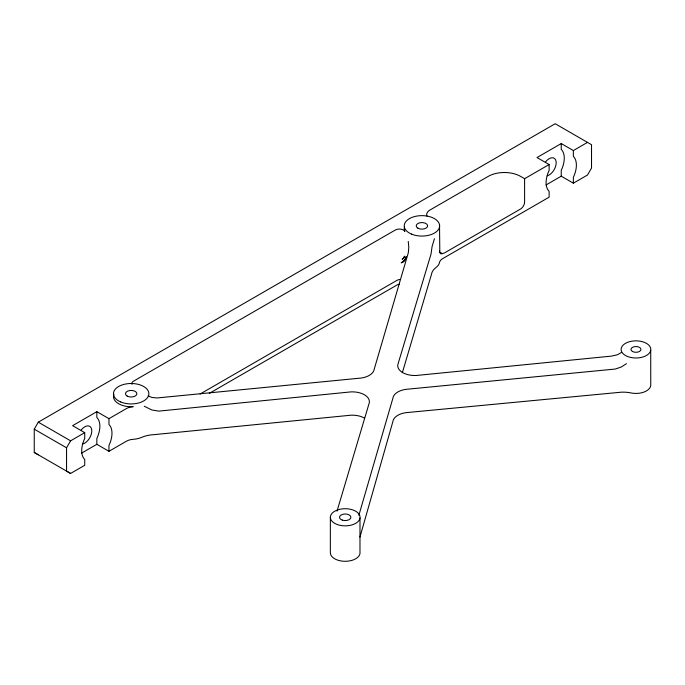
<?xml version="1.0" encoding="UTF-8"?>
<svg xmlns="http://www.w3.org/2000/svg" width="685" height="685" viewBox="0 0 685 685"><rect width="100%" height="100%" fill="white"/><g stroke="black" fill="none" stroke-linecap="round" stroke-linejoin="round"><path stroke-width="1.03" d="M330.358 517.646L330.35 552.607A14.847 8.571 0 0 0 345.805 561.289A14.847 8.571 0 0 0 359.976 551.904L359.993 518.006A14.847 8.571 0 0 0 338.878 509.529A14.847 8.571 0 0 0 336.72 524.325A14.847 8.571 0 0 0 359.993 518.006M442.048 253.724L440.909 253.013L442.048 253.724L440.472 253.673M405.974 257.86L403.602 261.387L405.469 259.135L406.222 256.687L404.741 260.428L401.162 262.869L403.688 261.482L402.472 262.321M359.942 537.083L392.925 421.438A17.134 9.89 0 0 1 408.56 412.413L621.261 392.188A22.845 13.186 0 0 1 630.919 392.925A14.847 8.571 0 0 0 650.75 384.139L650.724 350.318A14.847 8.571 0 0 0 629.909 341.592A14.847 8.571 0 0 0 627.229 356.354A14.847 8.571 0 0 0 650.724 350.318M358.854 515.334L392.925 398.122A17.134 9.89 0 0 1 408.56 389.097L615.395 369.027L621.261 367.006L626.467 363.684M402.335 372.734L431.49 274.317A22.845 13.186 0 0 1 436.037 267.458A17.707 10.224 0 0 0 439.513 262.475A11.422 6.593 0 0 1 442.775 258.579L549.13 197.177L549.13 191.346A21.415 12.364 -60 0 1 549.13 170.359L549.13 164.537L537.014 157.541L561.246 143.55L573.362 150.546L587.49 142.386M337.02 511.147L369.343 402.583A17.134 9.89 0 0 0 350.84 391.897L158.826 411.12L151.873 409.99L144.278 406.239M434.436 238.722L432.081 246.549L431.062 253.938L397.779 364.797A17.134 9.89 0 0 0 416.283 375.483L611.422 356.114L617.468 354.761L621.372 352.51M404.784 256.147L403.371 258.476L402.146 259.238C404.518 257.8 405.52 254.212 403.371 258.476M38.291 454.806L34.25 452.468L34.25 429.152L38.291 422.166L555.184 123.728L591.532 144.715L591.532 168.03L587.49 175.026L573.362 183.186L561.246 176.191L545.988 185.001M70.598 473.455L66.556 471.126L66.556 447.81L70.598 440.815L84.726 432.655L84.726 438.486A21.415 12.364 -60 0 0 84.726 459.464L84.726 465.295L70.598 473.455L34.25 452.468M113.915 394.217A17.707 10.224 0 0 0 133.224 406.667A11.422 6.593 0 0 0 126.468 408.551L108.958 418.663L96.842 411.668L72.61 425.659L84.726 432.655M426.952 216.126A11.422 6.593 0 0 1 430.009 209.995L488.251 176.37A22.845 13.186 0 0 1 520.557 176.37L524.599 178.699L549.13 164.537M81.584 453.119L96.842 444.308L108.958 451.304L126.468 441.2A11.422 6.593 0 0 1 133.224 439.308A17.707 10.224 0 0 0 141.855 437.304A22.845 13.186 0 0 1 153.731 434.675L350.84 415.213A17.134 9.89 0 0 1 364.386 418.073M200.08 394.038L396.889 280.405A5.711 3.297 0 0 1 400.168 279.471M209.319 393.361L396.889 285.071A5.711 3.297 0 0 1 399.252 284.249M442.065 253.621L444.454 252.945L520.557 209.011A5.711 3.297 -60 0 0 524.599 202.015L524.599 178.699M148.165 395.853L151.813 397.42L156.908 397.976L358.563 378.291A17.134 9.89 0 0 0 374.198 369.258L408.294 252.833L408.808 247.311L408.251 241.437M38.291 422.166L70.598 440.815M34.25 429.152L66.556 447.81M439.462 251.095L439.821 252.936L439.522 224.706M573.362 150.546L573.362 156.377A21.415 12.364 -60 0 1 573.362 177.355L573.362 183.186M561.246 143.55L561.246 149.381A21.415 12.364 -60 0 1 561.246 170.359L561.246 176.191M108.958 418.663L108.958 424.494A21.415 12.364 -60 0 1 108.958 445.481L108.958 451.304M96.842 411.668L96.842 417.499A21.415 12.364 -60 0 1 96.842 438.486L96.842 444.308M81.198 429.957A9.992 5.771 -60 0 1 91.739 429.872A9.992 5.771 -60 0 1 82.902 443.923M545.594 161.84A9.992 5.771 -60 0 1 556.134 161.754A9.992 5.771 -60 0 1 547.298 175.805M132.017 384.336A5.711 3.297 0 0 1 133.506 381.177L395.356 229.997A5.711 3.297 0 0 1 404.886 231.436A17.707 10.224 0 0 1 404.467 226.949M411.411 234.073A17.707 10.224 0 0 0 439.522 226.992A17.707 10.224 0 0 0 414.845 216.486A17.707 10.224 0 0 0 411.411 234.073M120.654 401.941A17.707 10.224 0 0 0 148.765 394.86A17.707 10.224 0 0 0 124.088 384.345A17.707 10.224 0 0 0 120.654 401.941M417.884 228.182A5.711 3.297 0 0 0 427.44 226.701A5.711 3.297 0 0 0 420.444 222.668A5.711 3.297 0 0 0 417.884 228.182M632.418 351.456A5 2.886 0 0 0 640.783 350.163A5 2.886 0 0 0 634.661 346.636A5 2.886 0 0 0 632.418 351.456M127.127 396.05A5.711 3.297 0 0 0 136.683 394.569A5.711 3.297 0 0 0 129.688 390.536A5.711 3.297 0 0 0 127.127 396.05M342.346 520.138A5.711 3.297 0 0 0 350.908 517.286A5.711 3.297 0 0 0 342.346 514.426A5.711 3.297 0 0 0 342.346 520.138"/></g></svg>
